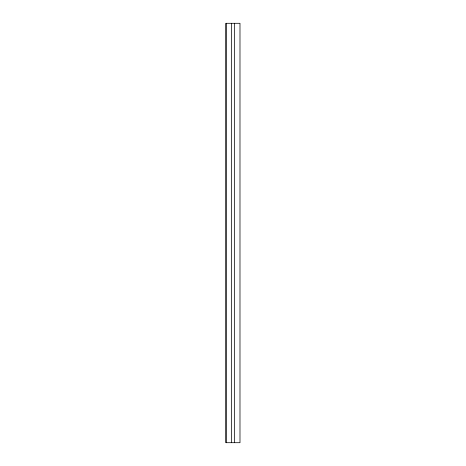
<?xml version="1.0" encoding="UTF-8"?>
<svg xmlns="http://www.w3.org/2000/svg" width="466" height="466" viewBox="0 0 466 466"><rect width="100%" height="100%" fill="white"/><g stroke="black" fill="none" stroke-linecap="round" stroke-linejoin="round"><path stroke-width="0.7" d="M226.01 442.7L226.01 23.3L239.99 23.3L239.99 442.7L226.01 442.7L226.01 23.3M234.532 23.3L234.532 442.7M231.468 23.3L231.468 442.7"/></g></svg>
